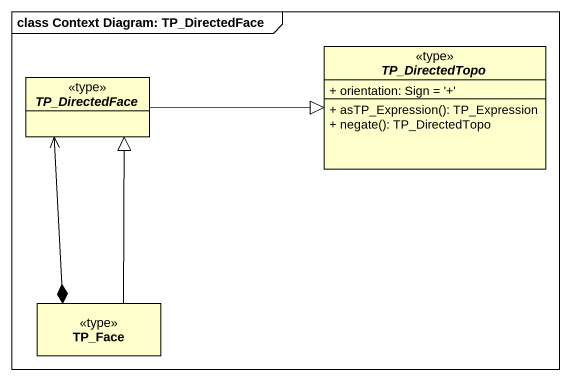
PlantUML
@startuml
mainframe class Context Diagram: TP_DirectedFace
hide circle
hide empty members
skinparam classAttributeIconSize 0
abstract class TP_DirectedTopo <<type>> {
  + orientation: Sign = '+'
  + asTP_Expression(): TP_Expression
  + negate(): TP_DirectedTopo
}
abstract class TP_DirectedFace <<type>>
class TP_Face <<type>>
TP_DirectedFace -right-|> TP_DirectedTopo
TP_DirectedFace <--* TP_Face
TP_Face -up-|> TP_DirectedFace
@enduml
